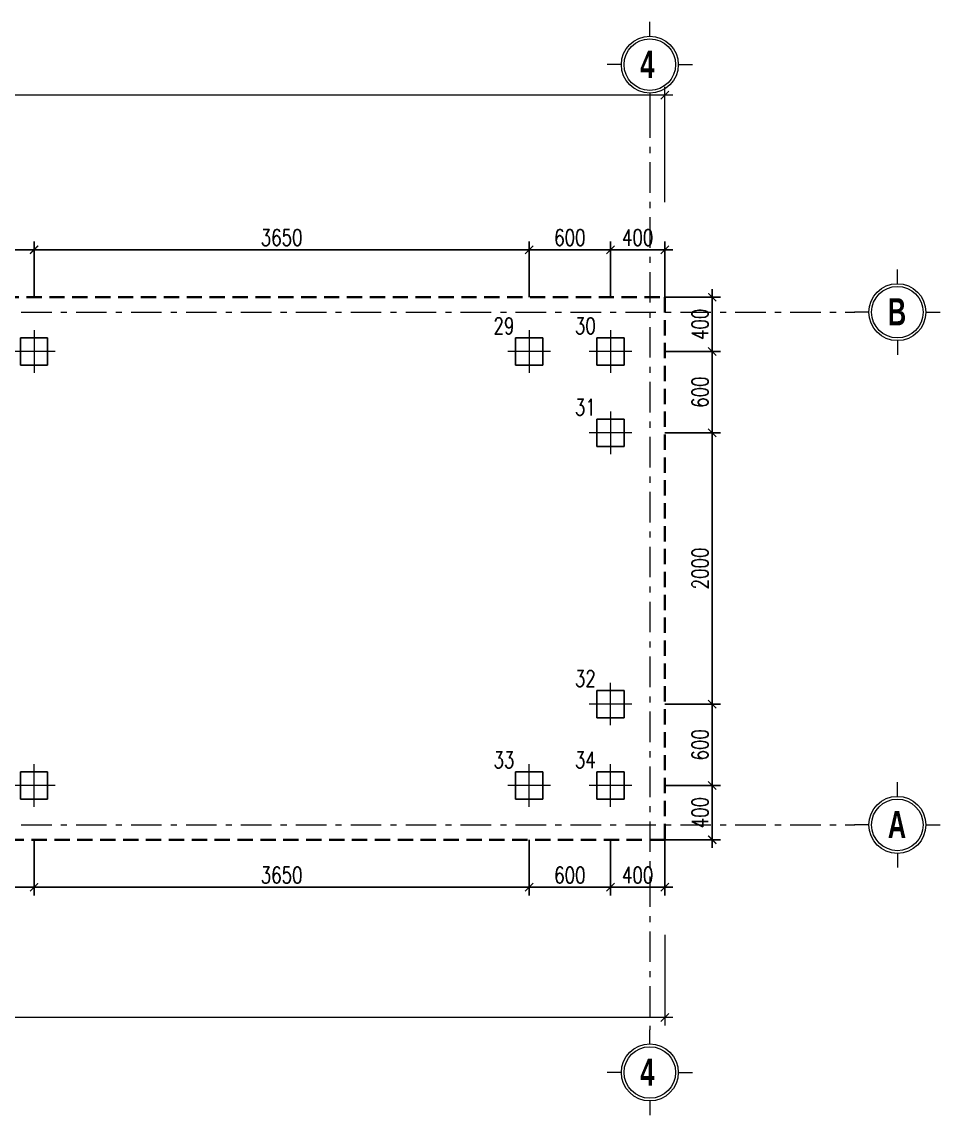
# Model space of a CAD drawing. Extents: x -2098986 to 943, y -1296280 to 73591.
# Drawn here: x -1832463 to -1825693, y -1065791 to -1057731 of the extents above; entities that cross this region are included whole.
import ezdxf

# ---------------------------------------------------------------- set-up
doc = ezdxf.new("R2010")
doc.units = 0
doc.header["$LTSCALE"] = 150
doc.header["$PDMODE"] = 35
for name, pattern in [('_Tim', [9, 5, -1.5, 1, -1.5]), ('HIDDEN', [0.375, 0.25, -0.125]), ('HIDDEN2', [4.7625, 3.175, -1.5875]), ('KC.QDC A3$0$CONTINOUS', [0])]:
    doc.linetypes.add(name, pattern=pattern)
doc.layers.get('0').update_dxf_attribs({"lineweight": 18})
doc.layers.get('Defpoints').update_dxf_attribs({"lineweight": 18})
for name, color, linetype, lineweight in [('05.Text', 253, 'Continuous', 18), ('LS-DIM', 251, 'Continuous', 13), ('LS-TEXT', 60, 'Continuous', 20), ('LS-THAY', 7, 'Continuous', 20), ('LS-THEP', 3, 'Continuous', 35), ('LS-TRUC', 108, '_Tim', 9)]:
    doc.layers.add(name, color=color, linetype=linetype, lineweight=lineweight)
doc.layers.add('DIM', color=1, linetype='Continuous')
doc.layers.add('LS-COC', color=11, linetype='Continuous')
doc.styles.add('AVANTHB', font='')
doc.styles.add('vnsimpli', font='vnsimli.shx', dxfattribs={"width": 0.75})
doc.styles.get('AVANTHB').set_extended_font_data('.VnAvantH', bold=True)
doc.dimstyles.new('D100(120)', dxfattribs={"dimtxt": 120, "dimasz": 60, "dimexe": 60, "dimexo": 0, "dimgap": 30, "dimtad": 1, "dimdec": 0, "dimdsep": 46, "dimtxsty": 'vnsimpli', "dimblk": 'ARCHTICK', "dimcen": 0, "dimdle": 60, "dimclrd": 256, "dimclre": 256, "dimclrt": 60, "dimadec": 0, "dimazin": 0, "dimtfac": 1, "dimtdec": 0, "dimtix": 1, "dimtmove": 0, "dimatfit": 3, "dimfxl": 1, "dimarcsym": 0})

# ---------------------------------------------------------------- blocks, each defined once
blk = doc.blocks.new('A$C287A59E2')
at = {"layer": 'LS-COC', "linetype": 'HIDDEN2', "ltscale": 0.04}
blk.add_lwpolyline([(0.75, 3.42), (3.42, 3.42), (3.42, 0.75), (0.75, 0.75)], close=True, dxfattribs=at)
at = {"layer": 'LS-TRUC', "linetype": '_Tim', "ltscale": 200}
for p, q in [((2.08, 0), (2.08, 4.17)), ((0, 2.08), (4.17, 2.08))]:
    blk.add_line(p, q, dxfattribs=at)
blk = doc.blocks.new('cocc')
at = {"layer": 'LS-COC', "yscale": 75, "zscale": 75}
for p, xscale, rotation in [((-1928950.8, -1052337.8), -75, 90), ((-1925300.8, -1052337.8), -75, 90), ((-1924700.8, -1052337.8), -75, 90), ((-1924700.8, -1052937.8), -75, 90), ((-1924700.8, -1055250.2), 75, 90.00000000000001), ((-1928950.8, -1055850.2), 75, 90.00000000000001), ((-1925300.8, -1055850.2), 75, 90.00000000000001), ((-1924700.8, -1055850.2), 75, 90.00000000000001)]:
    blk.add_blockref('A$C287A59E2', p, dxfattribs=dict(at, xscale=xscale, rotation=rotation))
blk = doc.blocks.new('DANHTRUC')
for p, q in [((980383, -947347), (980383, -947137)), ((979963, -947767), (979753, -947767)), ((980803, -947767), (981013, -947767)), ((980383, -948187), (980383, -948397))]:
    blk.add_line(p, q)
for radius in [420, 380]:
    blk.add_circle((980383, -947767), radius)
blk = doc.blocks.new('_ArchTick')
at = {"layer": 'DIM', "color": 0, "const_width": 0.15}
blk.add_lwpolyline([(-0.5, -0.5), (0.5, 0.5)], dxfattribs=at)
blk = doc.blocks.new('*D821')
at = {"layer": 'Defpoints', "color": 0, "transparency": 16777216}
for p in [(-1821826.9, -1113825.8), (-1821826.9, -1114615.8), (-1806826.9, -1114615.8)]:
    blk.add_point(p, dxfattribs=at)
at = {"layer": 'LS-DIM', "lineweight": -2, "transparency": 16777216}
for p, q in [((-1821826.9, -1114615.8), (-1821826.9, -1113765.8)), ((-1806826.9, -1114615.8), (-1806826.9, -1113765.8)), ((-1806766.9, -1113825.8), (-1821886.9, -1113825.8))]:
    blk.add_line(p, q, dxfattribs=at)
at = {"layer": 'LS-DIM', "lineweight": -2, "transparency": 16777216, "xscale": 60, "yscale": 60, "zscale": 60, "rotation": 180}
blk.add_blockref('_ArchTick', (-1821826.9, -1113825.8), dxfattribs=at)
at = {"layer": 'LS-DIM', "lineweight": -2, "transparency": 16777216, "xscale": 60, "yscale": 60, "zscale": 60}
blk.add_blockref('_ArchTick', (-1806826.9, -1113825.8), dxfattribs=at)
at = {"layer": 'LS-DIM', "color": 60, "transparency": 16777216, "insert": (-1814325.9, -1113735.8), "char_height": 120, "attachment_point": 5, "style": 'vnsimpli'}
blk.add_mtext('15000', dxfattribs=at)
blk = doc.blocks.new('*D831')
at = {"layer": 'Defpoints', "color": 0, "transparency": 16777216}
for p in [(-1821826.9, -1120015.8), (-1806826.9, -1120015.8), (-1821826.9, -1120625.8)]:
    blk.add_point(p, dxfattribs=at)
at = {"layer": 'LS-DIM', "lineweight": -2, "transparency": 16777216}
for p, q in [((-1821826.9, -1120015.8), (-1821826.9, -1120685.8)), ((-1806826.9, -1120015.8), (-1806826.9, -1120685.8)), ((-1806766.9, -1120625.8), (-1821886.9, -1120625.8))]:
    blk.add_line(p, q, dxfattribs=at)
at = {"layer": 'LS-DIM', "lineweight": -2, "transparency": 16777216, "xscale": 60, "yscale": 60, "zscale": 60, "rotation": 180}
blk.add_blockref('_ArchTick', (-1821826.9, -1120625.8), dxfattribs=at)
at = {"layer": 'LS-DIM', "lineweight": -2, "transparency": 16777216, "xscale": 60, "yscale": 60, "zscale": 60}
blk.add_blockref('_ArchTick', (-1806826.9, -1120625.8), dxfattribs=at)
at = {"layer": 'LS-DIM', "color": 60, "transparency": 16777216, "insert": (-1814325.9, -1120535.8), "char_height": 120, "attachment_point": 5, "style": 'vnsimpli'}
blk.add_mtext('15000', dxfattribs=at)
blk = doc.blocks.new('*D851')
at = {"layer": 'Defpoints', "color": 0, "transparency": 16777216}
for p in [(-1832373.1, -1059410.8), (-1832973.1, -1059760.8), (-1832373.1, -1059760.8)]:
    blk.add_point(p, dxfattribs=at)
at = {"layer": 'LS-DIM', "linetype": 'KC.QDC A3$0$CONTINOUS', "lineweight": -2, "transparency": 16777216}
blk.add_line((-1832973.1, -1059760.8), (-1832973.1, -1059350.8), dxfattribs=at)
at = {"layer": 'LS-DIM', "lineweight": -2, "transparency": 16777216}
blk.add_line((-1832373.1, -1059760.8), (-1832373.1, -1059350.8), dxfattribs=at)
at = {"layer": 'LS-DIM', "linetype": 'Continuous', "lineweight": -2, "transparency": 16777216}
blk.add_line((-1833033.1, -1059410.8), (-1832313.1, -1059410.8), dxfattribs=at)
at = {"layer": 'LS-DIM', "lineweight": -2, "transparency": 16777216, "xscale": 60, "yscale": 60, "zscale": 60, "rotation": 180}
blk.add_blockref('_ArchTick', (-1832973.1, -1059410.8), dxfattribs=at)
at = {"layer": 'LS-DIM', "lineweight": -2, "transparency": 16777216, "xscale": 60, "yscale": 60, "zscale": 60}
blk.add_blockref('_ArchTick', (-1832373.1, -1059410.8), dxfattribs=at)
at = {"layer": 'LS-DIM', "color": 60, "transparency": 16777216, "insert": (-1832673.1, -1059320.8), "char_height": 120, "attachment_point": 5, "style": 'vnsimpli'}
blk.add_mtext('600', dxfattribs=at)
blk = doc.blocks.new('*D852')
at = {"layer": 'Defpoints', "color": 0, "transparency": 16777216}
for p in [(-1828723.1, -1059410.8), (-1832373.1, -1059760.8), (-1828723.1, -1059760.8)]:
    blk.add_point(p, dxfattribs=at)
at = {"layer": 'LS-DIM', "linetype": 'KC.QDC A3$0$CONTINOUS', "lineweight": -2, "transparency": 16777216}
blk.add_line((-1832373.1, -1059760.8), (-1832373.1, -1059350.8), dxfattribs=at)
at = {"layer": 'LS-DIM', "lineweight": -2, "transparency": 16777216}
blk.add_line((-1828723.1, -1059760.8), (-1828723.1, -1059350.8), dxfattribs=at)
at = {"layer": 'LS-DIM', "linetype": 'Continuous', "lineweight": -2, "transparency": 16777216}
blk.add_line((-1832433.1, -1059410.8), (-1828663.1, -1059410.8), dxfattribs=at)
at = {"layer": 'LS-DIM', "lineweight": -2, "transparency": 16777216, "xscale": 60, "yscale": 60, "zscale": 60, "rotation": 180}
blk.add_blockref('_ArchTick', (-1832373.1, -1059410.8), dxfattribs=at)
at = {"layer": 'LS-DIM', "lineweight": -2, "transparency": 16777216, "xscale": 60, "yscale": 60, "zscale": 60}
blk.add_blockref('_ArchTick', (-1828723.1, -1059410.8), dxfattribs=at)
at = {"layer": 'LS-DIM', "color": 60, "transparency": 16777216, "insert": (-1830548.1, -1059320.8), "char_height": 120, "attachment_point": 5, "style": 'vnsimpli'}
blk.add_mtext('3650', dxfattribs=at)
blk = doc.blocks.new('*D853')
at = {"layer": 'Defpoints', "color": 0, "transparency": 16777216}
for p in [(-1828123.1, -1059410.8), (-1828723.1, -1059760.8), (-1828123.1, -1059760.8)]:
    blk.add_point(p, dxfattribs=at)
at = {"layer": 'LS-DIM', "linetype": 'KC.QDC A3$0$CONTINOUS', "lineweight": -2, "transparency": 16777216}
blk.add_line((-1828723.1, -1059760.8), (-1828723.1, -1059350.8), dxfattribs=at)
at = {"layer": 'LS-DIM', "lineweight": -2, "transparency": 16777216}
blk.add_line((-1828123.1, -1059760.8), (-1828123.1, -1059350.8), dxfattribs=at)
at = {"layer": 'LS-DIM', "linetype": 'Continuous', "lineweight": -2, "transparency": 16777216}
blk.add_line((-1828783.1, -1059410.8), (-1828063.1, -1059410.8), dxfattribs=at)
at = {"layer": 'LS-DIM', "lineweight": -2, "transparency": 16777216, "xscale": 60, "yscale": 60, "zscale": 60, "rotation": 180}
blk.add_blockref('_ArchTick', (-1828723.1, -1059410.8), dxfattribs=at)
at = {"layer": 'LS-DIM', "lineweight": -2, "transparency": 16777216, "xscale": 60, "yscale": 60, "zscale": 60}
blk.add_blockref('_ArchTick', (-1828123.1, -1059410.8), dxfattribs=at)
at = {"layer": 'LS-DIM', "color": 60, "transparency": 16777216, "insert": (-1828423.1, -1059320.8), "char_height": 120, "attachment_point": 5, "style": 'vnsimpli'}
blk.add_mtext('600', dxfattribs=at)
blk = doc.blocks.new('*D854')
at = {"layer": 'Defpoints', "color": 0, "transparency": 16777216}
for p in [(-1827723.1, -1059410.8), (-1828123.1, -1059760.8), (-1827723.1, -1059760.8)]:
    blk.add_point(p, dxfattribs=at)
at = {"layer": 'LS-DIM', "linetype": 'KC.QDC A3$0$CONTINOUS', "lineweight": -2, "transparency": 16777216}
blk.add_line((-1828123.1, -1059760.8), (-1828123.1, -1059350.8), dxfattribs=at)
at = {"layer": 'LS-DIM', "lineweight": -2, "transparency": 16777216}
blk.add_line((-1827723.1, -1059760.8), (-1827723.1, -1059350.8), dxfattribs=at)
at = {"layer": 'LS-DIM', "linetype": 'Continuous', "lineweight": -2, "transparency": 16777216}
blk.add_line((-1828183.1, -1059410.8), (-1827663.1, -1059410.8), dxfattribs=at)
at = {"layer": 'LS-DIM', "lineweight": -2, "transparency": 16777216, "xscale": 60, "yscale": 60, "zscale": 60, "rotation": 180}
blk.add_blockref('_ArchTick', (-1828123.1, -1059410.8), dxfattribs=at)
at = {"layer": 'LS-DIM', "lineweight": -2, "transparency": 16777216, "xscale": 60, "yscale": 60, "zscale": 60}
blk.add_blockref('_ArchTick', (-1827723.1, -1059410.8), dxfattribs=at)
at = {"layer": 'LS-DIM', "color": 60, "transparency": 16777216, "insert": (-1827923.1, -1059320.8), "char_height": 120, "attachment_point": 5, "style": 'vnsimpli'}
blk.add_mtext('400', dxfattribs=at)
blk = doc.blocks.new('*D869')
at = {"layer": 'Defpoints', "color": 0, "transparency": 16777216}
for p in [(-1832973.1, -1063760.8), (-1832373.1, -1063760.8), (-1832373.1, -1064110.8)]:
    blk.add_point(p, dxfattribs=at)
at = {"layer": 'LS-DIM', "linetype": 'KC.QDC A3$0$CONTINOUS', "lineweight": -2, "transparency": 16777216}
blk.add_line((-1832973.1, -1063760.8), (-1832973.1, -1064170.8), dxfattribs=at)
at = {"layer": 'LS-DIM', "lineweight": -2, "transparency": 16777216}
blk.add_line((-1832373.1, -1063760.8), (-1832373.1, -1064170.8), dxfattribs=at)
at = {"layer": 'LS-DIM', "linetype": 'Continuous', "lineweight": -2, "transparency": 16777216}
blk.add_line((-1833033.1, -1064110.8), (-1832313.1, -1064110.8), dxfattribs=at)
at = {"layer": 'LS-DIM', "lineweight": -2, "transparency": 16777216, "xscale": 60, "yscale": 60, "zscale": 60, "rotation": 180}
blk.add_blockref('_ArchTick', (-1832973.1, -1064110.8), dxfattribs=at)
at = {"layer": 'LS-DIM', "lineweight": -2, "transparency": 16777216, "xscale": 60, "yscale": 60, "zscale": 60}
blk.add_blockref('_ArchTick', (-1832373.1, -1064110.8), dxfattribs=at)
at = {"layer": 'LS-DIM', "color": 60, "transparency": 16777216, "insert": (-1832673.1, -1064020.8), "char_height": 120, "attachment_point": 5, "style": 'vnsimpli'}
blk.add_mtext('600', dxfattribs=at)
blk = doc.blocks.new('*D870')
at = {"layer": 'Defpoints', "color": 0, "transparency": 16777216}
for p in [(-1832373.1, -1063760.8), (-1828723.1, -1063760.8), (-1828723.1, -1064110.8)]:
    blk.add_point(p, dxfattribs=at)
at = {"layer": 'LS-DIM', "linetype": 'KC.QDC A3$0$CONTINOUS', "lineweight": -2, "transparency": 16777216}
blk.add_line((-1832373.1, -1063760.8), (-1832373.1, -1064170.8), dxfattribs=at)
at = {"layer": 'LS-DIM', "lineweight": -2, "transparency": 16777216}
blk.add_line((-1828723.1, -1063760.8), (-1828723.1, -1064170.8), dxfattribs=at)
at = {"layer": 'LS-DIM', "linetype": 'Continuous', "lineweight": -2, "transparency": 16777216}
blk.add_line((-1832433.1, -1064110.8), (-1828663.1, -1064110.8), dxfattribs=at)
at = {"layer": 'LS-DIM', "lineweight": -2, "transparency": 16777216, "xscale": 60, "yscale": 60, "zscale": 60, "rotation": 180}
blk.add_blockref('_ArchTick', (-1832373.1, -1064110.8), dxfattribs=at)
at = {"layer": 'LS-DIM', "lineweight": -2, "transparency": 16777216, "xscale": 60, "yscale": 60, "zscale": 60}
blk.add_blockref('_ArchTick', (-1828723.1, -1064110.8), dxfattribs=at)
at = {"layer": 'LS-DIM', "color": 60, "transparency": 16777216, "insert": (-1830548.1, -1064020.8), "char_height": 120, "attachment_point": 5, "style": 'vnsimpli'}
blk.add_mtext('3650', dxfattribs=at)
blk = doc.blocks.new('*D871')
at = {"layer": 'Defpoints', "color": 0, "transparency": 16777216}
for p in [(-1828723.1, -1063760.8), (-1828123.1, -1063760.8), (-1828123.1, -1064110.8)]:
    blk.add_point(p, dxfattribs=at)
at = {"layer": 'LS-DIM', "linetype": 'KC.QDC A3$0$CONTINOUS', "lineweight": -2, "transparency": 16777216}
blk.add_line((-1828723.1, -1063760.8), (-1828723.1, -1064170.8), dxfattribs=at)
at = {"layer": 'LS-DIM', "lineweight": -2, "transparency": 16777216}
blk.add_line((-1828123.1, -1063760.8), (-1828123.1, -1064170.8), dxfattribs=at)
at = {"layer": 'LS-DIM', "linetype": 'Continuous', "lineweight": -2, "transparency": 16777216}
blk.add_line((-1828783.1, -1064110.8), (-1828063.1, -1064110.8), dxfattribs=at)
at = {"layer": 'LS-DIM', "lineweight": -2, "transparency": 16777216, "xscale": 60, "yscale": 60, "zscale": 60, "rotation": 180}
blk.add_blockref('_ArchTick', (-1828723.1, -1064110.8), dxfattribs=at)
at = {"layer": 'LS-DIM', "lineweight": -2, "transparency": 16777216, "xscale": 60, "yscale": 60, "zscale": 60}
blk.add_blockref('_ArchTick', (-1828123.1, -1064110.8), dxfattribs=at)
at = {"layer": 'LS-DIM', "color": 60, "transparency": 16777216, "insert": (-1828423.1, -1064020.8), "char_height": 120, "attachment_point": 5, "style": 'vnsimpli'}
blk.add_mtext('600', dxfattribs=at)
blk = doc.blocks.new('*D872')
at = {"layer": 'Defpoints', "color": 0, "transparency": 16777216}
for p in [(-1828123.1, -1063760.8), (-1827723.1, -1063760.8), (-1827723.1, -1064110.8)]:
    blk.add_point(p, dxfattribs=at)
at = {"layer": 'LS-DIM', "linetype": 'KC.QDC A3$0$CONTINOUS', "lineweight": -2, "transparency": 16777216}
blk.add_line((-1828123.1, -1063760.8), (-1828123.1, -1064170.8), dxfattribs=at)
at = {"layer": 'LS-DIM', "lineweight": -2, "transparency": 16777216}
blk.add_line((-1827723.1, -1063760.8), (-1827723.1, -1064170.8), dxfattribs=at)
at = {"layer": 'LS-DIM', "linetype": 'Continuous', "lineweight": -2, "transparency": 16777216}
blk.add_line((-1828183.1, -1064110.8), (-1827663.1, -1064110.8), dxfattribs=at)
at = {"layer": 'LS-DIM', "lineweight": -2, "transparency": 16777216, "xscale": 60, "yscale": 60, "zscale": 60, "rotation": 180}
blk.add_blockref('_ArchTick', (-1828123.1, -1064110.8), dxfattribs=at)
at = {"layer": 'LS-DIM', "lineweight": -2, "transparency": 16777216, "xscale": 60, "yscale": 60, "zscale": 60}
blk.add_blockref('_ArchTick', (-1827723.1, -1064110.8), dxfattribs=at)
at = {"layer": 'LS-DIM', "color": 60, "transparency": 16777216, "insert": (-1827923.1, -1064020.8), "char_height": 120, "attachment_point": 5, "style": 'vnsimpli'}
blk.add_mtext('400', dxfattribs=at)
blk = doc.blocks.new('*D873')
at = {"layer": 'Defpoints', "color": 0, "transparency": 16777216}
for p in [(-1827723.1, -1059760.8), (-1827723.1, -1060160.8), (-1827373.1, -1060160.8)]:
    blk.add_point(p, dxfattribs=at)
at = {"layer": 'LS-DIM', "linetype": 'Continuous', "lineweight": -2, "transparency": 16777216}
blk.add_line((-1827373.1, -1059700.8), (-1827373.1, -1060220.8), dxfattribs=at)
at = {"layer": 'LS-DIM', "linetype": 'KC.QDC A3$0$CONTINOUS', "lineweight": -2, "transparency": 16777216}
blk.add_line((-1827723.1, -1059760.8), (-1827313.1, -1059760.8), dxfattribs=at)
at = {"layer": 'LS-DIM', "lineweight": -2, "transparency": 16777216}
blk.add_line((-1827723.1, -1060160.8), (-1827313.1, -1060160.8), dxfattribs=at)
at = {"layer": 'LS-DIM', "lineweight": -2, "transparency": 16777216, "xscale": 60, "yscale": 60, "zscale": 60}
for p, rotation in [((-1827373.1, -1059760.8), 90), ((-1827373.1, -1060160.8), 270)]:
    blk.add_blockref('_ArchTick', p, dxfattribs=dict(at, rotation=rotation))
at = {"layer": 'LS-DIM', "color": 60, "transparency": 16777216, "insert": (-1827463.1, -1059960.8), "char_height": 120, "attachment_point": 5, "rotation": 90, "style": 'vnsimpli'}
blk.add_mtext('400', dxfattribs=at)
blk = doc.blocks.new('*D874')
at = {"layer": 'Defpoints', "color": 0, "transparency": 16777216}
for p in [(-1827723.1, -1060160.8), (-1827723.1, -1060760.8), (-1827373.1, -1060760.8)]:
    blk.add_point(p, dxfattribs=at)
at = {"layer": 'LS-DIM', "linetype": 'Continuous', "lineweight": -2, "transparency": 16777216}
blk.add_line((-1827373.1, -1060100.8), (-1827373.1, -1060820.8), dxfattribs=at)
at = {"layer": 'LS-DIM', "linetype": 'KC.QDC A3$0$CONTINOUS', "lineweight": -2, "transparency": 16777216}
blk.add_line((-1827723.1, -1060160.8), (-1827313.1, -1060160.8), dxfattribs=at)
at = {"layer": 'LS-DIM', "lineweight": -2, "transparency": 16777216}
blk.add_line((-1827723.1, -1060760.8), (-1827313.1, -1060760.8), dxfattribs=at)
at = {"layer": 'LS-DIM', "lineweight": -2, "transparency": 16777216, "xscale": 60, "yscale": 60, "zscale": 60}
for p, rotation in [((-1827373.1, -1060160.8), 90), ((-1827373.1, -1060760.8), 270)]:
    blk.add_blockref('_ArchTick', p, dxfattribs=dict(at, rotation=rotation))
at = {"layer": 'LS-DIM', "color": 60, "transparency": 16777216, "insert": (-1827463.1, -1060460.8), "char_height": 120, "attachment_point": 5, "rotation": 90, "style": 'vnsimpli'}
blk.add_mtext('600', dxfattribs=at)
blk = doc.blocks.new('*D875')
at = {"layer": 'Defpoints', "color": 0, "transparency": 16777216}
for p in [(-1827723.1, -1060760.8), (-1827723.1, -1062760.8), (-1827373.1, -1062760.8)]:
    blk.add_point(p, dxfattribs=at)
at = {"layer": 'LS-DIM', "linetype": 'KC.QDC A3$0$CONTINOUS', "lineweight": -2, "transparency": 16777216}
blk.add_line((-1827723.1, -1060760.8), (-1827313.1, -1060760.8), dxfattribs=at)
at = {"layer": 'LS-DIM', "linetype": 'Continuous', "lineweight": -2, "transparency": 16777216}
blk.add_line((-1827373.1, -1060700.8), (-1827373.1, -1062820.8), dxfattribs=at)
at = {"layer": 'LS-DIM', "lineweight": -2, "transparency": 16777216}
blk.add_line((-1827723.1, -1062760.8), (-1827313.1, -1062760.8), dxfattribs=at)
at = {"layer": 'LS-DIM', "lineweight": -2, "transparency": 16777216, "xscale": 60, "yscale": 60, "zscale": 60}
for p, rotation in [((-1827373.1, -1060760.8), 90), ((-1827373.1, -1062760.8), 270)]:
    blk.add_blockref('_ArchTick', p, dxfattribs=dict(at, rotation=rotation))
at = {"layer": 'LS-DIM', "color": 60, "transparency": 16777216, "insert": (-1827463.1, -1061760.8), "char_height": 120, "attachment_point": 5, "rotation": 90, "style": 'vnsimpli'}
blk.add_mtext('2000', dxfattribs=at)
blk = doc.blocks.new('*D876')
at = {"layer": 'Defpoints', "color": 0, "transparency": 16777216}
for p in [(-1827723.1, -1062760.8), (-1827723.1, -1063360.8), (-1827373.1, -1063360.8)]:
    blk.add_point(p, dxfattribs=at)
at = {"layer": 'LS-DIM', "linetype": 'Continuous', "lineweight": -2, "transparency": 16777216}
blk.add_line((-1827373.1, -1062700.8), (-1827373.1, -1063420.8), dxfattribs=at)
at = {"layer": 'LS-DIM', "linetype": 'KC.QDC A3$0$CONTINOUS', "lineweight": -2, "transparency": 16777216}
blk.add_line((-1827723.1, -1062760.8), (-1827313.1, -1062760.8), dxfattribs=at)
at = {"layer": 'LS-DIM', "lineweight": -2, "transparency": 16777216}
blk.add_line((-1827723.1, -1063360.8), (-1827313.1, -1063360.8), dxfattribs=at)
at = {"layer": 'LS-DIM', "lineweight": -2, "transparency": 16777216, "xscale": 60, "yscale": 60, "zscale": 60}
for p, rotation in [((-1827373.1, -1062760.8), 90), ((-1827373.1, -1063360.8), 270)]:
    blk.add_blockref('_ArchTick', p, dxfattribs=dict(at, rotation=rotation))
at = {"layer": 'LS-DIM', "color": 60, "transparency": 16777216, "insert": (-1827463.1, -1063060.8), "char_height": 120, "attachment_point": 5, "rotation": 90, "style": 'vnsimpli'}
blk.add_mtext('600', dxfattribs=at)
blk = doc.blocks.new('*D877')
at = {"layer": 'Defpoints', "color": 0, "transparency": 16777216}
for p in [(-1827723.1, -1063360.8), (-1827723.1, -1063760.8), (-1827373.1, -1063760.8)]:
    blk.add_point(p, dxfattribs=at)
at = {"layer": 'LS-DIM', "linetype": 'Continuous', "lineweight": -2, "transparency": 16777216}
blk.add_line((-1827373.1, -1063300.8), (-1827373.1, -1063820.8), dxfattribs=at)
at = {"layer": 'LS-DIM', "linetype": 'KC.QDC A3$0$CONTINOUS', "lineweight": -2, "transparency": 16777216}
blk.add_line((-1827723.1, -1063360.8), (-1827313.1, -1063360.8), dxfattribs=at)
at = {"layer": 'LS-DIM', "lineweight": -2, "transparency": 16777216}
blk.add_line((-1827723.1, -1063760.8), (-1827313.1, -1063760.8), dxfattribs=at)
at = {"layer": 'LS-DIM', "lineweight": -2, "transparency": 16777216, "xscale": 60, "yscale": 60, "zscale": 60}
for p, rotation in [((-1827373.1, -1063360.8), 90), ((-1827373.1, -1063760.8), 270)]:
    blk.add_blockref('_ArchTick', p, dxfattribs=dict(at, rotation=rotation))
at = {"layer": 'LS-DIM', "color": 60, "transparency": 16777216, "insert": (-1827463.1, -1063560.8), "char_height": 120, "attachment_point": 5, "rotation": 90, "style": 'vnsimpli'}
blk.add_mtext('400', dxfattribs=at)
blk = doc.blocks.new('32132132ewe')
at = {"layer": 'LS-TRUC', "ltscale": 0.3}
for p, q in [((-1806936.9, -1113915.8), (-1806936.9, -1120715.8)), ((-1824126.9, -1115425.8), (-1805426.9, -1115425.8)), ((-1824126.9, -1119205.8), (-1805426.9, -1119205.8))]:
    blk.add_line(p, q, dxfattribs=at)
at = {"layer": '05.Text', "xscale": 0.5, "yscale": 0.5, "zscale": 0.5}
for p in [(-2297128.6, -639717.6), (-2295303.6, -641542.6), (-2295303.6, -645322.6), (-2297128.6, -647147.6)]:
    blk.add_blockref('DANHTRUC', p, dxfattribs=at)
at = {"layer": '05.Text', "style": 'AVANTHB', "width": 0.7}
for s, p in [('4', (-1807007.7, -1113698.5)), ('B', (-1805182.7, -1115523.5)), ('A', (-1805182.7, -1119303.5)), ('4', (-1807007.7, -1121128.5))]:
    blk.add_text(s, height=200, dxfattribs=at).set_placement(p)
at = {"layer": 'LS-DIM'}
for base, p1, p2, picture, middle in [((-1821826.9, -1113825.8), (-1806826.9, -1114615.8), (-1821826.9, -1114615.8), '*D821', (-1814325.9, -1113825.8)), ((-1821826.9, -1120625.8), (-1806826.9, -1120015.8), (-1821826.9, -1120015.8), '*D831', (-1814325.9, -1120625.8))]:
    dim = blk.add_linear_dim(base=base, p1=p1, p2=p2, dimstyle='D100(120)', dxfattribs=at)
    dim.commit()
    dim.dimension.update_dxf_attribs({"geometry": picture, "text_midpoint": middle, "dimtype": 128})

msp = doc.modelspace()

# ---------------------------------------------------------------- linework, layer by layer
at = {"layer": 'LS-THEP', "linetype": 'HIDDEN', "ltscale": 3}
msp.add_lwpolyline([(-1842723.1, -1059760.8), (-1827723.1, -1059760.8), (-1827723.1, -1063760.8), (-1842723.1, -1063760.8)], close=True, dxfattribs=at)

# ---------------------------------------------------------------- block references
at = {"layer": 'LS-COC'}
msp.add_blockref('cocc', (96733.9, -7666.8), dxfattribs=at)
at = {"layer": 'LS-THAY'}
msp.add_blockref('32132132ewe', (-20896.2, 55555), dxfattribs=at)

# ---------------------------------------------------------------- texts
at = {"layer": 'LS-TEXT', "style": 'vnsimpli', "width": 0.75}
for s, p in [('29', (-1828986.2, -1060032.1)), ('30', (-1828386.2, -1060032.1)), ('31', (-1828386.2, -1060632.1)), ('32', (-1828386.2, -1062632.1)), ('33', (-1828986.2, -1063232.1)), ('34', (-1828386.2, -1063232.1))]:
    msp.add_text(s, height=120, dxfattribs=at).set_placement(p)

# ---------------------------------------------------------------- dimensions: what is measured, and where the dimension line sits
at = {"layer": 'LS-DIM'}
for base, p1, p2, picture, middle in [((-1832373.1, -1059410.8), (-1832973.1, -1059760.8), (-1832373.1, -1059760.8), '*D851', (-1832673.1, -1059320.8)), ((-1828723.1, -1059410.8), (-1832373.1, -1059760.8), (-1828723.1, -1059760.8), '*D852', (-1830548.1, -1059320.8)), ((-1828123.1, -1059410.8), (-1828723.1, -1059760.8), (-1828123.1, -1059760.8), '*D853', (-1828423.1, -1059320.8)), ((-1827723.1, -1059410.8), (-1828123.1, -1059760.8), (-1827723.1, -1059760.8), '*D854', (-1827923.1, -1059320.8)), ((-1832373.1, -1064110.8), (-1832973.1, -1063760.8), (-1832373.1, -1063760.8), '*D869', (-1832673.1, -1064020.8)), ((-1828723.1, -1064110.8), (-1832373.1, -1063760.8), (-1828723.1, -1063760.8), '*D870', (-1830548.1, -1064020.8)), ((-1828123.1, -1064110.8), (-1828723.1, -1063760.8), (-1828123.1, -1063760.8), '*D871', (-1828423.1, -1064020.8)), ((-1827723.1, -1064110.8), (-1828123.1, -1063760.8), (-1827723.1, -1063760.8), '*D872', (-1827923.1, -1064020.8))]:
    dim = msp.add_linear_dim(base=base, p1=p1, p2=p2, dimstyle='D100(120)', override={"dimtmove": 1, "dimfxl": 100, "dimarcsym": 1}, dxfattribs=at)
    dim.commit()
    dim.dimension.update_dxf_attribs({"geometry": picture, "text_midpoint": middle})
for base, p1, p2, override, picture, middle in [((-1827373.1, -1060160.8), (-1827723.1, -1059760.8), (-1827723.1, -1060160.8), {"dimfxl": 100, "dimarcsym": 1}, '*D873', (-1827463.1, -1059960.8)), ((-1827373.1, -1060760.8), (-1827723.1, -1060160.8), (-1827723.1, -1060760.8), {"dimtmove": 1, "dimfxl": 100, "dimarcsym": 1}, '*D874', (-1827463.1, -1060460.8)), ((-1827373.1, -1062760.8), (-1827723.1, -1060760.8), (-1827723.1, -1062760.8), {"dimtmove": 1, "dimfxl": 100, "dimarcsym": 1}, '*D875', (-1827463.1, -1061760.8)), ((-1827373.1, -1063360.8), (-1827723.1, -1062760.8), (-1827723.1, -1063360.8), {"dimtmove": 1, "dimfxl": 100, "dimarcsym": 1}, '*D876', (-1827463.1, -1063060.8)), ((-1827373.1, -1063760.8), (-1827723.1, -1063360.8), (-1827723.1, -1063760.8), {"dimtmove": 1, "dimfxl": 100, "dimarcsym": 1}, '*D877', (-1827463.1, -1063560.8))]:
    dim = msp.add_linear_dim(base=base, p1=p1, p2=p2, angle=90, dimstyle='D100(120)', override=override, dxfattribs=at)
    dim.commit()
    dim.dimension.update_dxf_attribs({"geometry": picture, "text_midpoint": middle})

doc.saveas('drawing.dxf')
